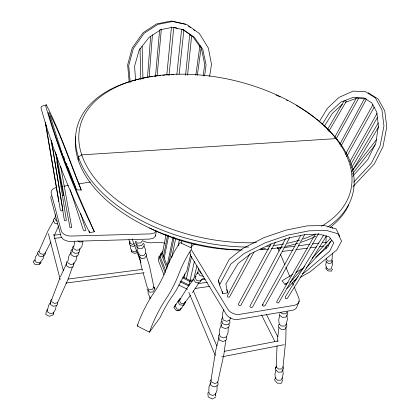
<?xml version="1.0" encoding="UTF-8"?>
<svg xmlns="http://www.w3.org/2000/svg" width="420" height="420" viewBox="0 0 420 420"><rect width="100%" height="100%" fill="white"/><g stroke="black" fill="none" stroke-linecap="round" stroke-linejoin="round"><path stroke-width="0.63" d="M129.686 241.857L129.67 244.75L130.483 245.501L133.124 246.53L135.235 245.438M134.216 243.621L132.626 244.44L129.98 243.411L129.99 241.621M280.518 312.302L282.455 313.85L286.062 313.73L287.217 311.677L287.852 313.357L286.96 315.089L287.385 319.473L286.293 323.878L286.918 325.526L286.036 327.227L285.831 339.764L283.038 366.702L281.915 368.897L278.46 369.049L276.161 366.996L277.058 345.854M217.665 381.906L218.132 384.353L217.103 385.723L216.988 390.332L215.46 394.322L212.609 395.504L209.297 394.112L208.861 391.556L208.955 386.983L210.457 382.967M230.638 317.51L229.603 320.303L230.003 322.403L228.911 323.93L229.309 326.025L228.218 327.542L228.065 332.504L226.443 336.856L223.508 337.895L220.048 336.541L219.539 334.163L219.665 329.243L221.267 324.865L220.862 322.775L221.939 321.253L221.534 319.158L222.616 317.63L222.752 312.606L223.771 309.803M277.252 341.371L278.938 327.485L278.297 325.836L279.174 324.13L278.723 319.772L279.794 315.331L279.148 313.651M332.383 253.16L332.115 258.904L331.228 260.873L328.34 261.156L326.356 259.471L326.324 258.158M74.681 241.726L73.469 248.42L76.451 250.241L79.585 249.816L79.658 248.698M79.748 249.049L79.569 251.764L78.288 252.929L75.154 253.365L72.182 251.548L72.361 249.307L71.096 250.472L70.87 253.197M78.456 252.142L78.272 254.867L76.996 256.027L73.867 256.473L70.901 254.657L71.085 252.404L68.817 256.027L67.609 262.658L70.555 264.474L73.673 264.002L75.957 260.411L76.996 256.027M73.867 263.151L73.663 265.907L72.403 267.036L68.271 278.817L57.477 302.836L54.411 303.419L51.587 301.639L51.844 299.281L59.882 278.098M326.146 236.072L325.946 243.085M78.215 160.057L78.451 156.938L81.732 154.859L335.99 138.632L337.706 140.133M73.673 264.002L73.757 262.868M147.494 77.658L150.628 36.561M149.147 77.175L152.434 34.755M72.151 250.078L72.366 247.364L73.642 246.188M50.678 302.122L48.578 305.413L47.675 309.435L46.51 310.459L45.775 314.48L49.287 316.281L53.235 314.822L53.498 312.239M66.318 264.285L66.559 261.534M155.463 76.598L159.653 29.878M157.091 75.978L161.359 29.08L160.519 29.442M194.413 261.282L188.816 285.983L180.107 281.768M57.713 302.348L57.488 304.631L56.296 305.671L53.235 306.264L50.416 304.484L50.61 302.715M166.787 75.112L171.47 26.933M169.013 75.574L173.78 27.479M185.566 75.275L189.73 34.366L191.662 35.595L187.567 75.238M176.846 74.524L181.619 29.138L183.855 30.193L179.141 74.272M50.342 303.188L50.663 300.326L51.844 299.281M47.675 309.435L47.402 311.808L50.201 313.588L53.251 312.974L55.367 309.708L56.296 305.671M226.443 336.856L226.837 338.924L225.761 340.41L223.939 354.034L217.739 382.389L214.872 383.544L211.528 382.158L211.076 379.638L215.675 350.742L218.878 337.706L218.474 335.654L219.539 334.163M203.138 75.878L204.703 64.344L201.479 48.888M195.825 75.369L199.883 45.696L201.175 47.366L197.327 75.306M204.587 75.957L206.073 65.016L202.855 49.492L194.266 37.243L183.509 29.726L172.384 27.326L160.949 29.631L149.237 37.243L139.204 49.943L134.578 66.166L135.602 80.556M199.883 45.696L200.791 47.366M201.112 47.78L201.175 47.366M209.612 76.529L211.496 64.323L208.388 48.085L199.29 33.369L186.926 24.638L172.589 21.488L157.799 24.423L144.202 33.243L133.319 48.557L128.704 65.63L130.232 82.42M51.293 195.925A8.71 5.565 2.8 0 0 50.983 198.587L60.91 236.04A9.182 6.258 2.6 0 0 70.655 241.395L149.846 239.059L153.384 238.187L155.463 236.066L156.398 230.906L154.308 233.016L150.749 233.882L71.043 236.056A9.245 6.248 2.7 0 1 61.231 230.69L51.224 193.294A8.762 5.549 3 0 1 56.721 187.341M165.816 270.863L160.309 257.061L160.997 253.481L163.044 250.96M167.559 266.564L162.362 253.706L166.115 234.386M163.459 256.421L167.606 235.3M164.194 258.242L168.756 235.19M167.181 265.624L173.066 236.754M168.725 263.644L174.132 237.326M171.743 257.471L175.749 238.198M325.736 260.673L326.34 261.749L325.71 264.747L326.298 267.603L328.262 269.294L331.112 269.01L332.645 264.065L332.078 261.182M178.08 245.842L179.434 239.463M181.288 243.164L181.976 239.978M184.054 277.536L184.889 273.913M191.945 243.233L190.922 247.684L180.085 242.603A28.912 6.521 -64.5 0 0 166.682 268.186A30.061 7.298 -63.9 0 1 154.014 292.567A34.004 7.597 -63.4 0 0 137.251 325.978L149.473 332.204L160.156 317.473A31.595 6.342 -63.8 0 1 172.72 295.559A21.31 4.557 -64.3 0 0 179.34 284.456A37.238 7.329 -64.3 0 1 186.895 270.853L190.675 254.531M186.375 278.654L191.567 256.41M196.954 265.87L193.557 279.82L189.861 280.334L182.9 276.98M197.416 273.772L198.817 268.076M276.707 365.946L275.315 368.592L275.94 370.125L274.927 374.199L275.373 378.189L277.646 380.257L281.069 380.105L282.188 377.885L283.222 373.837L282.802 369.826M44.1 255.161L43.265 258.394L41.113 261.293L39.249 262.92L36.099 262.196L34.839 259.838L35.632 256.615L37.784 253.68L37.684 252.326L39.055 251.16M57.577 223.949L54.852 223.267L53.482 220.889L53.408 219.418L54.726 218.295L55.65 214.725M136.395 243.989L136.012 245.443L138.815 248.703L142.259 248.367L143.955 246.083L144.354 244.634L143.288 243.316L141.582 245.6L138.128 245.936L135.314 242.666L135.697 241.201L137.429 243.149L140.905 242.812L142.616 240.529M137.093 246.75L137.261 250.383L138.873 253.843L138.49 255.26L141.262 258.494L144.659 258.163L146.323 255.875L146.716 254.462L145.672 253.181L145.546 249.58L143.955 246.083M326.204 268.07L326.508 266.963L325.794 268.569L328.057 270.895L331.459 271.131L332.493 269.031M146.323 255.875L149.462 265.86L153.888 287.191L154.87 288.351L154.481 289.637L152.922 291.926L149.683 292.246L147.031 289.123M184.112 304.017L181.828 307.897M60.343 276.885L66.559 263.435L66.36 265.708L69.29 267.519L72.403 267.036M33.605 260.857L33.222 261.849L34.865 264.401L38.918 264.668L41.186 262.374M299.156 301.187L297.171 306.169A9.382 6.631 23.1 0 1 292.12 310.375L238.046 319.426A9.592 7.145 19.2 0 1 226.27 314.302L190.559 255.539L189.94 252.683L190.559 251.727M58.58 226.007L54.191 235.767M332.708 259.985L331.196 263.151L328.319 263.435L326.34 261.749M46.284 104.795L45.717 106.05C58.17 149.231 74.881 191.299 94.379 231.756L89.649 232.696C69.783 192.78 52.815 150.68 40.929 107.662L41.638 106.355L46.284 104.795C59.813 131.245 69.206 159.621 80.267 187.157L81.191 190.076L76.388 189.777L60.622 150.192M282.686 380.231L281.29 383.313L277.19 383.124L274.528 379.848L275.735 377.438M332.131 228.38L332.588 227.399M330.456 241.511L328.052 246.608L315.845 257.156M53.482 220.889L48.148 230.428L38.934 251.286L40.22 253.643L43.391 254.394L45.26 252.777L50.915 242.004M302.437 273.803L304.631 272.501L329.705 251.171L333.779 242.786L329.259 236.922L319.211 234.119L305.765 234.481L289.411 237.778L270.17 244.319L251.129 253.465L238.114 263.461L225.855 283.941L227.635 292.866L222.841 293.591L219.534 284.891L218.243 280.256L229.304 259.234L242.482 248.656L263.734 237.715L286.094 230.076L307.314 225.855L324.649 225.535L336.105 228.979L339.854 236.413M285.521 238.66L249.774 306.443L251.186 307.76L252.667 306.899L289.721 237.494M275.315 368.592L276.161 366.996M249.947 253.685L227.546 295.428L227.488 296.887L229.383 297.229L254.011 252.016M219.534 284.891L230.727 264.133L243.983 253.638L265.34 242.75L287.789 235.106L309.073 230.832L326.435 230.433L337.89 233.762L341.591 241.07L336.856 249.911L310.28 271.709L300.08 277.478M339.88 144.244L364.602 98.364L366.492 99.062L340.898 146.359M271.01 243.731L238.282 304.264L239.174 305.687L240.854 305.245L275.483 241.999M286.036 327.227L284.886 329.322L281.327 329.453L278.938 327.485M334.651 137.377L356.449 97.886L358.633 98.254L336.121 138.857M304.637 234.764L265.162 305.508L263.713 306.358L262.29 305.051L300.678 235.452M286.293 323.878L285.138 325.967L281.568 326.093L279.174 324.13M345.424 154.35L373.007 104.559M346.684 156.592L374.294 106.99M286.96 315.089L285.805 317.153L282.209 317.279L279.794 315.331M349.724 161.921L377.039 113.395M350.417 165.186L377.548 117.212M315.326 234.071L276.812 301.487L276.801 302.736L278.586 302.957L318.623 233.52M327.217 130.001L343.933 101.252L345.881 100.79L346.258 101.404L328.781 131.365M199.106 282.518L192.402 292.703M351.372 168.105L378.215 123.039M352.159 171.171L378.725 126.782M319.163 121.926L327.28 108.476L338.993 97.403L353.099 91.114L365.421 91.633L375.459 98.007L381.943 109.835L383.954 125.958L380.111 145.834L371.495 163.018L353.645 182.128M323.668 234.985L285.143 297.25L285.642 298.62L287.269 298.578L326.498 235.814M322.067 124.588L329.674 112.376L341.04 101.939L353.367 97.356L364.046 97.923L371.789 102.942L376.745 112.114L378.431 125.974L375.821 143.062L367.805 159.495L352.564 176.416M324.119 126.614L332.414 113.342L342.368 104.249M79.585 249.816L81.921 246.131L82.992 241.642L79.847 242.046L77.842 240.823M190.423 295.307L184.086 303.629L180.915 303.224L179.319 300.505L188.37 286.188L193.788 279.058M199.763 282.476L201.695 279.605M180.973 308.002L180.043 309.377L176.909 308.989L175.345 306.296L176.096 304.143L178.001 301.366L179.335 300.221M184.086 303.629L185.651 301.319M185.75 302.211L183.86 305.014L182.952 305.24L179.791 304.841L178.206 302.132L178.085 301.235L179.996 298.452M181.671 308.002L179.865 310.485L176.001 310.317L173.859 307.503L175.628 304.962M153.888 287.191L152.323 289.48L149.074 289.8L147.409 287.831L143.141 272.879M179.319 300.505L180.894 298.205M195.295 277.205L195.941 276.266M197.862 272.323L195.899 275.184L194.969 277.678L196.691 280.507L200.03 280.964L202.078 279.195M174.137 307.004L176.038 304.238M145.672 253.181L143.997 255.47L140.59 255.801L138.873 253.843M211.076 379.638L210.063 381.014L210.908 385.497L214.242 386.883L217.103 385.723M137.251 325.978L138.028 324.944M351.729 171.313L376.703 139.325M39.48 264.127L40.43 262.915M352.254 174.148L375.296 144.753M161.007 254.294L158.949 256.841L158.272 260.389L164.01 274.937M289.858 282.419L304.51 266.543M312.06 258.368L330.703 238.161M298.19 276.649L287.978 287.627L286.786 288.419M306.185 268.055L331.942 240.371M352.921 186.727L374.346 163.895L382.956 146.779L386.778 126.966L384.752 110.896L378.247 99.094L368.193 92.72M34.02 261.093L35.217 259.959M292.588 274.481L282.019 280.833L284.87 284.245L286.776 283.957M295.921 272.475L303.151 268.133M284.87 284.245L288.162 282.287M291.459 280.329L293.102 279.347M262.29 305.051L263.256 304.484M293.848 281.006L296.116 279.725M215.665 397.157L212.126 399L208.199 396.905L207.837 392.999L208.666 392.574M136.484 250.793L134.395 251.879L131.78 250.856L130.573 248.477L130.483 245.501M62.942 210.352L61.331 210.992L60.307 209.864L45.496 122.598M195.883 243.989L192.665 245.18L191.121 247.564L191.746 250.415L227.813 309.188A9.66 7.135 19 0 0 239.678 314.328L294.084 305.377A9.45 6.62 22.9 0 0 298.751 297.817L294.21 287.018M345.555 102.302L356.129 98.406M225.761 340.41L222.836 341.455L219.382 340.095L218.878 337.706M228.218 327.542L225.278 328.556L221.786 327.212L221.267 324.865M137.351 252.546L134.647 253.47L131.528 251.921L131.481 249.958L131.686 251.239M228.911 323.93L225.965 324.933L222.464 323.589L221.939 321.253M229.603 320.303L226.653 321.295L223.146 319.951L222.616 317.63M221.566 356.9L284.225 344.683M224.254 351.346L278.276 340.972M62.412 195.636L63.541 195.452L56.884 162.026M61.246 186.617L62.538 186.412M63.83 186.212L68.345 185.504M73.511 184.695L74.802 184.49M78.677 183.887L90.295 182.065M195.043 288.488L209.827 286.34M197.799 283.668L207.322 282.314M192.313 281.017L189.767 281.374L182.705 277.972M201.243 279.757L205.065 279.221M202.503 278.565L204.451 278.292M65.856 283.075L144.091 272.727M68.129 279.064L142.06 269.43M282.198 251.465L293.181 250.031M295.764 249.695L307.393 248.178M309.976 247.842L316.439 246.997M319.667 246.577L323.547 246.073M326.776 245.648L328.067 245.48M277.352 248.456L281.253 247.952M283.852 247.622L294.908 246.204M298.163 245.784L309.866 244.283M312.469 243.952L318.974 243.117M322.224 242.697L326.125 242.198M54.206 238.35L61.987 237.51M54.674 235.074L60.527 234.454M176.925 310.375L178.815 310.301M358.013 98.511L364.933 98.884M198.76 282.776L195.431 282.324L193.72 279.5M203.396 276.187L200.02 275.714L198.272 272.864M162.362 253.706L160.997 253.481L167.029 268.48M160.309 257.061L158.949 256.841L165.212 272.596M174.2 27.479L177.277 28.14M185.598 24.139L171.318 21L156.592 23.919L143.057 32.692L132.232 47.932L127.648 64.921L129.239 82.283M57.194 220.952L56.102 220.673L54.726 218.295M49.387 116.046L50.321 116.456L65.205 163.301M180.716 280.975L188.911 284.939M178.731 285.028L187.394 289.233M183.272 29.957L192.916 36.692L199.994 46.767M188.276 26.029L190.417 27.542M193.631 29.81L194.702 30.566M189.73 34.366L190.57 34.976M275.94 370.125L278.234 372.183L281.678 372.031L283.647 368.235L283.038 366.702M153.657 286.928L154.87 288.351M150.838 298.032L149.604 296.557L148.134 293.496L148.024 290.278M149.289 297.586L150.019 298.615M199.563 270.979L201.322 273.845M37.784 253.68L39.065 256.037L42.231 256.783L45.349 254.132L45.26 252.777M266.49 314.612L277.793 336.808M261.56 315L274.822 341.381M193.358 290.876L216.809 345.938M277.552 247.427L279.069 251.024M280.329 254.027L284.87 264.821M285.878 267.22L289.921 276.822M292.189 282.219L293.449 285.217M188.843 292.378L215.271 355.467M63.919 157.253L64.412 158.466M282.188 377.885L282.796 379.386M81.191 190.076C70.576 164.105 61.903 137.13 48.941 112.219L48.521 113.495C60.102 154.214 77.259 193.19 94.379 231.756M66.376 163.301L67.074 165.107M67.541 166.315L75.464 186.79M218.243 280.256L219.366 283.227M132.163 238.907L140.963 262.773M70.234 189.656L83.307 229.887L84.394 230.958L85.948 230.286L80.567 213.491M75.647 187.388L76.388 189.777M89.119 230.995L89.649 232.696M226.669 289.611L227.635 292.866M142.427 270.391L141.362 266.653L139.55 256.536M128.945 239.71L129.98 243.411M53.723 234.308L63.431 270.916M222.269 291.401L222.841 293.591M48.416 233.783L60.165 279.4M56.296 154.198L69.993 227.619L71.762 227.614L60.69 166.561M215.397 393.781L215.849 396.26M45.344 122.719L58.748 201.6M51.287 140.212L62.832 209.706M51.466 142.695L51.681 143.987M51.896 145.278L52.112 146.57M52.327 147.861L52.542 149.153M51.623 141.194L64.412 220.521L65.987 220.82L66.271 219.665L55.524 151.825M215.329 393.907L215.465 395.204M53.272 312.48L53.335 314.06M140.028 48.437L140.858 79.837M326.03 246.362L326.093 248.987M142.133 46.263L142.952 78.934M155.458 234.99L155.463 236.066M316.491 119.138A141.808 82.147 13.2 0 1 327.794 227.021M313.908 234.733A141.808 82.147 13.2 0 1 302.909 239.043M299.933 240.004A141.808 82.147 13.2 0 1 287.248 243.29M283.915 243.957A141.808 82.147 13.2 0 1 273.635 245.574M270.575 245.936A141.808 82.147 13.2 0 1 266.831 246.304M248.598 247.06A141.808 82.147 13.2 0 1 84.971 171.16A141.808 82.147 13.2 0 1 148.549 77.096M150.434 76.781A141.808 82.147 13.2 0 1 152.334 76.487M154.25 76.214A141.808 82.147 13.2 0 1 156.828 75.883M158.776 75.658A141.808 82.147 13.2 0 1 160.739 75.448M162.713 75.264A141.808 82.147 13.2 0 1 165.354 75.044M167.344 74.907A141.808 82.147 13.2 0 1 169.334 74.786M171.334 74.692A141.808 82.147 13.2 0 1 173.329 74.613M276.008 95.004A141.808 82.147 13.2 0 1 280.187 96.925M286.624 100.091A141.808 82.147 13.2 0 1 287.774 100.684M296.179 105.331A141.808 82.147 13.2 0 1 315.509 118.361M256.536 242.671A139.062 80.225 13.2 0 1 78.808 135.587A139.062 80.225 13.2 0 1 262.568 89.093A139.062 80.225 13.2 0 1 321.473 226.244M348.689 204.95A141.32 82.352 13.2 0 1 330.12 227.425M315.887 236.203A141.32 82.352 13.2 0 1 301.224 242.209M298.231 243.164A141.32 82.352 13.2 0 1 285.532 246.424M282.87 246.955A141.32 82.352 13.2 0 1 271.409 248.734M268.957 249.018A141.32 82.352 13.2 0 1 260.122 249.748M242.324 250.021A141.32 82.352 13.2 0 1 75.637 136.847M165.034 243.233A36.068 23.898 37.9 0 0 153.258 242.671A19.593 13.346 41.2 0 1 143.041 241.022M265.603 248.509A127.869 75.742 13.2 0 1 261.198 249.044M239.39 250.021A127.869 75.742 13.2 0 1 149.53 228.002M149.473 332.204A34.162 7.009 -63.7 0 1 166.189 298.573A30.209 6.736 -64.1 0 0 178.799 274.019A29.043 6.017 -64.6 0 1 190.974 249.942"/></g></svg>
